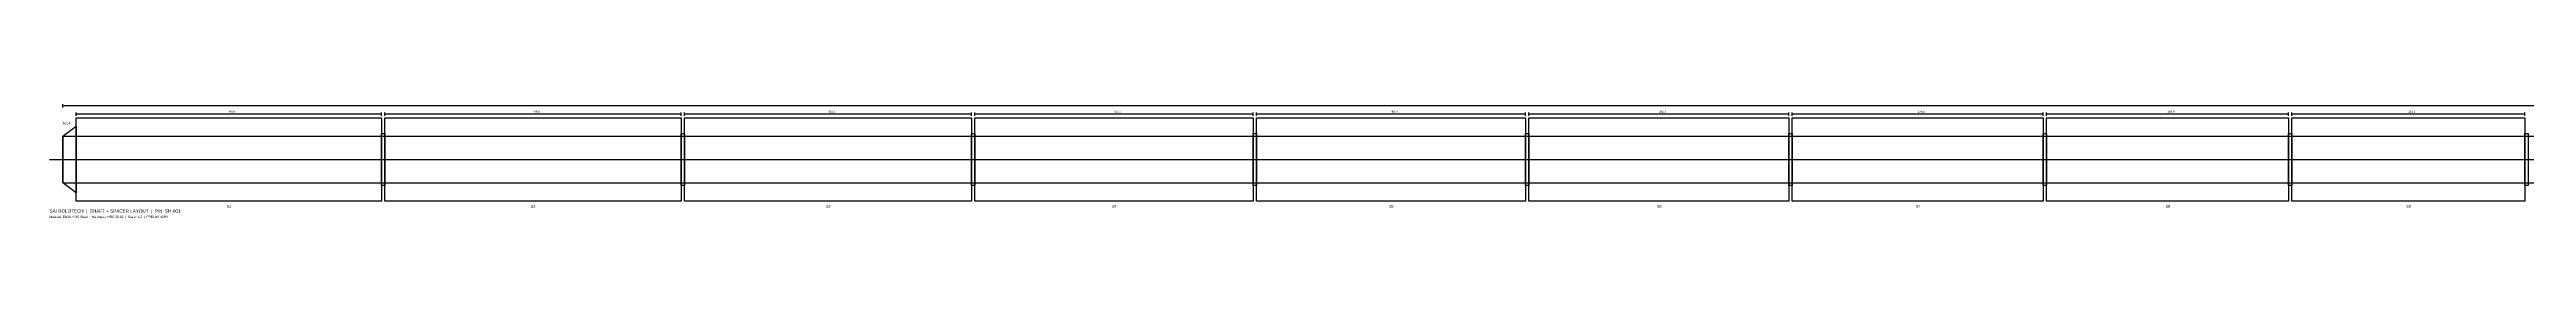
# Model space of a CAD drawing. Header units: metres. Extents: x -20 to 7513, y -89 to 86.
# Drawn here: x -20 to 3715, y -89 to 83 of the extents above; entities that cross this region are included whole.
import ezdxf

# ---------------------------------------------------------------- set-up
doc = ezdxf.new("R2010")
doc.units = ezdxf.units.M
for name, color, linetype in [('CENTRE', 1, 'Continuous'), ('DIMENSION', 2, 'Continuous'), ('HATCH', 8, 'Continuous'), ('NOTES', 3, 'Continuous'), ('OUTLINE', 7, 'Continuous'), ('TITLE', 4, 'Continuous')]:
    doc.layers.add(name, color=color, linetype=linetype)

msp = doc.modelspace()

# ---------------------------------------------------------------- linework, layer by layer
at = {"layer": 'CENTRE'}
msp.add_line((-20, 0), (7485.6, 0), dxfattribs=at)
at = {"layer": 'DIMENSION', "color": 2}
for p, q in [((0, 78), (0, 83)), ((0, 81), (7465.6, 81)), ((20, 65.5), (20, 70.5)), ((20, 68.5), (480.5, 68.5)), ((480.5, 65.5), (480.5, 70.5)), ((485.5, 65.5), (485.5, 70.5)), ((485.5, 68.5), (932.3, 68.5)), ((932.3, 65.5), (932.3, 70.5)), ((937.3, 65.5), (937.3, 70.5)), ((937.3, 68.5), (1370.5, 68.5)), ((1370.5, 65.5), (1370.5, 70.5)), ((1375.5, 65.5), (1375.5, 70.5)), ((1375.5, 68.5), (1795, 68.5)), ((1795, 65.5), (1795, 70.5)), ((1800, 65.5), (1800, 70.5)), ((1800, 68.5), (2205.9, 68.5)), ((2205.9, 65.5), (2205.9, 70.5)), ((2210.9, 65.5), (2210.9, 70.5)), ((2210.9, 68.5), (2603.1, 68.5)), ((2603.1, 65.5), (2603.1, 70.5)), ((2608.1, 65.5), (2608.1, 70.5)), ((2608.1, 68.5), (2986.6, 68.5)), ((2986.6, 65.5), (2986.6, 70.5)), ((2991.6, 65.5), (2991.6, 70.5)), ((2991.6, 68.5), (3356.5, 68.5)), ((3356.5, 65.5), (3356.5, 70.5)), ((3361.5, 65.5), (3361.5, 70.5)), ((3361.5, 68.5), (3712.7, 68.5)), ((3712.7, 65.5), (3712.7, 70.5))]:
    msp.add_line(p, q, dxfattribs=at)
at = {"layer": 'HATCH'}
for points in [[(480.5, 39), (485.5, 39), (485.5, -39), (480.5, -39)], [(932.3, 39), (937.3, 39), (937.3, -39), (932.3, -39)], [(1370.5, 39), (1375.5, 39), (1375.5, -39), (1370.5, -39)], [(1795, 39), (1800, 39), (1800, -39), (1795, -39)], [(2205.9, 39), (2210.9, 39), (2210.9, -39), (2205.9, -39)], [(2603.1, 39), (2608.1, 39), (2608.1, -39), (2603.1, -39)], [(2986.6, 39), (2991.6, 39), (2991.6, -39), (2986.6, -39)], [(3356.5, 39), (3361.5, 39), (3361.5, -39), (3356.5, -39)], [(3712.7, 39), (3717.7, 39), (3717.7, -39), (3712.7, -39)]]:
    msp.add_lwpolyline(points, close=True, dxfattribs=at)
at = {"layer": 'OUTLINE'}
for p, q in [((0, 35), (7465.6, 35)), ((0, 35), (0, -35)), ((0, -35), (7465.6, -35))]:
    msp.add_line(p, q, dxfattribs=at)
for points in [[(0, 35), (20, 50), (20, -50), (0, -35)], [(20, 62.5), (480.5, 62.5), (480.5, -62.5), (20, -62.5)], [(485.5, 62.5), (932.3, 62.5), (932.3, -62.5), (485.5, -62.5)], [(937.3, 62.5), (1370.5, 62.5), (1370.5, -62.5), (937.3, -62.5)], [(1375.5, 62.5), (1795, 62.5), (1795, -62.5), (1375.5, -62.5)], [(1800, 62.5), (2205.9, 62.5), (2205.9, -62.5), (1800, -62.5)], [(2210.9, 62.5), (2603.1, 62.5), (2603.1, -62.5), (2210.9, -62.5)], [(2608.1, 62.5), (2986.6, 62.5), (2986.6, -62.5), (2608.1, -62.5)], [(2991.6, 62.5), (3356.5, 62.5), (3356.5, -62.5), (2991.6, -62.5)], [(3361.5, 62.5), (3712.7, 62.5), (3712.7, -62.5), (3361.5, -62.5)]]:
    msp.add_lwpolyline(points, close=True, dxfattribs=at)

# ---------------------------------------------------------------- texts
at = {"layer": 'DIMENSION'}
for s, p in [('460.5', (250.25, 70.5)), ('446.8', (708.9, 70.5)), ('433.2', (1153.9, 70.5)), ('419.5', (1585.25, 70.5)), ('405.9', (2002.95, 70.5)), ('392.2', (2407, 70.5)), ('378.5', (2797.35, 70.5)), ('364.9', (3174.05, 70.5)), ('351.2', (3537.1, 70.5))]:
    msp.add_text(s, height=3, dxfattribs=at).set_placement(p)
at = {"layer": 'NOTES'}
for s, p in [('6214', (0, 53)), ('Material: EN19 / C45 Steel  |  Hardness: HRC 28-32  |  Scale: 1:2  |  PRELIMINARY', (-20, -88))]:
    msp.add_text(s, height=3.5, dxfattribs=at).set_placement(p)
at = {"layer": 'TITLE'}
for s, height, p in [('S1', 4, (247.25, -72.5)), ('S2', 4, (705.9, -72.5)), ('S3', 4, (1150.9, -72.5)), ('S4', 4, (1582.25, -72.5)), ('S5', 4, (1999.95, -72.5)), ('S6', 4, (2404, -72.5)), ('S7', 4, (2794.35, -72.5)), ('S8', 4, (3171.05, -72.5)), ('S9', 4, (3534.1, -72.5)), ('SAI ROLOTECH  |  SHAFT + SPACER LAYOUT  |  P/N: SH-001', 5, (-20, -80))]:
    msp.add_text(s, height=height, dxfattribs=at).set_placement(p)

doc.saveas('drawing.dxf')
